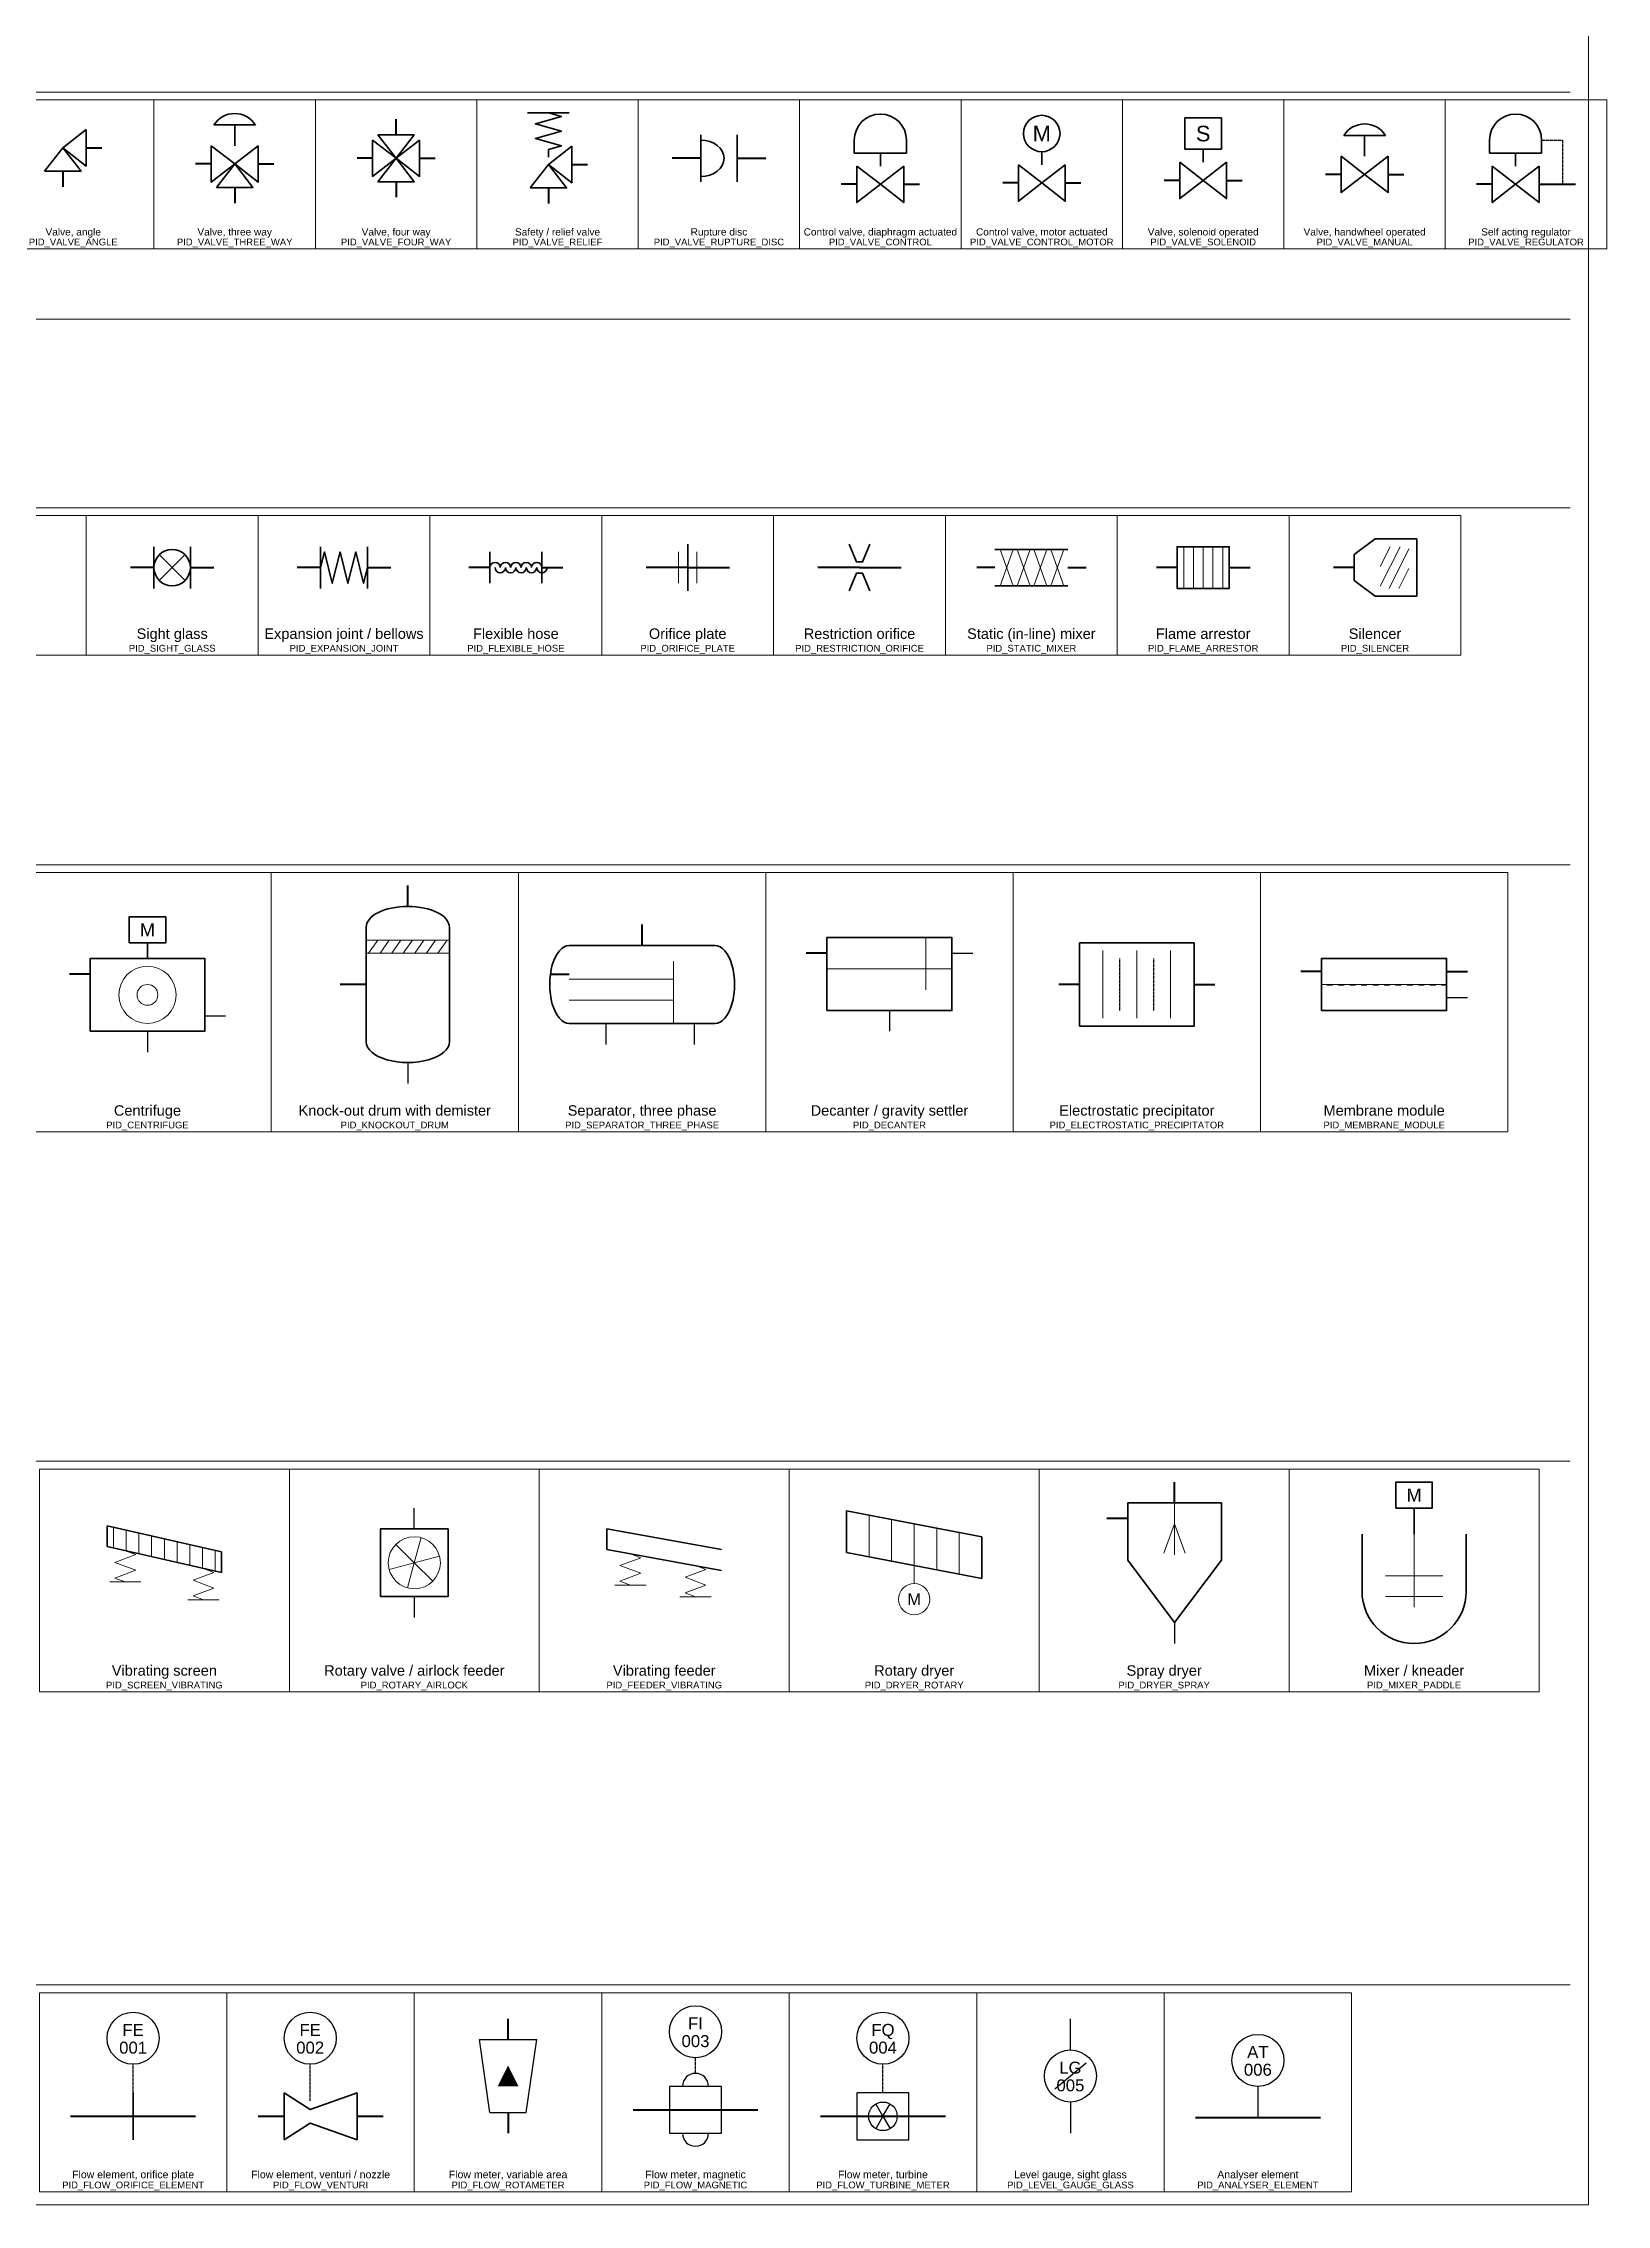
# Model space of a CAD drawing. Header units: millimetres. Extents: x 0 to 1185, y -1736 to 0.
# Drawn here: x 584 to 1185, y -1736 to -905 of the extents above; entities that cross this region are included whole.
import ezdxf
from ezdxf.enums import TextEntityAlignment as Align

# ---------------------------------------------------------------- set-up
doc = ezdxf.new("R2010")
doc.units = ezdxf.units.MM
doc.linetypes.add('DASHED', pattern=[1.524, 1.27, -0.254])
for name, color, linetype, lineweight, true_color in [('PID_DETAIL', 7, 'Continuous', 18, 0x7a8694), ('PID_EQUIP', 7, 'Continuous', 35, 0x1e2630), ('PID_FILL', 7, 'Continuous', 0, 0x1e2630), ('PID_INSTR', 7, 'Continuous', 25, 0x005c98), ('PID_PIPE_MAIN', 7, 'Continuous', 50, 0x14181e), ('PID_PIPE_SEC', 7, 'Continuous', 25, 0x58626e), ('PID_SHEET_FRAME', 7, 'Continuous', 13, 0xb0b8c4), ('PID_SHEET_TEXT', 7, 'Continuous', 18, 0x28303c), ('PID_SIGNAL', 7, 'DASHED', 25, 0x005c98), ('PID_TEXT', 7, 'Continuous', 18, 0x46505c), ('PID_VALVE', 7, 'Continuous', 35, 0x1e2630)]:
    doc.layers.add(name, color=color, linetype=linetype, lineweight=lineweight, true_color=true_color)
doc.styles.get("Standard").update_dxf_attribs({"font": 'arial.ttf'})

# ---------------------------------------------------------------- blocks, each defined once
blk = doc.blocks.new('PID_VALVE_ANGLE')
at = {"layer": 'PID_PIPE_MAIN'}
for p, q in [((9, 0), (15, 0)), ((0, -9), (0, -15))]:
    blk.add_line(p, q, dxfattribs=at)
at = {"layer": 'PID_VALVE'}
for points in [[(-7, -9), (7, -9), (0, 0)], [(9, 7), (9, -7), (0, 0)]]:
    blk.add_lwpolyline(points, close=True, dxfattribs=at)
blk = doc.blocks.new('PID_VALVE_THREE_WAY')
at = {"layer": 'PID_PIPE_MAIN'}
for p, q in [((-9, 0), (-15, 0)), ((9, 0), (15, 0)), ((0, -9), (0, -15))]:
    blk.add_line(p, q, dxfattribs=at)
at = {"layer": 'PID_VALVE'}
for p, q in [((-8, 15), (8, 15)), ((0, 7), (0, 15))]:
    blk.add_line(p, q, dxfattribs=at)
for points in [[(-9, 7), (-9, -7), (0, 0)], [(-7, -9), (7, -9), (0, 0)], [(9, 7), (9, -7), (0, 0)]]:
    blk.add_lwpolyline(points, close=True, dxfattribs=at)
blk.add_arc((0, 10), 9.4, 32, 148, dxfattribs=at)
blk = doc.blocks.new('PID_VALVE_FOUR_WAY')
at = {"layer": 'PID_PIPE_MAIN'}
for p, q in [((0, 9), (0, 15)), ((-9, 0), (-15, 0)), ((9, 0), (15, 0)), ((0, -9), (0, -15))]:
    blk.add_line(p, q, dxfattribs=at)
at = {"layer": 'PID_VALVE'}
for points in [[(-7, 9), (7, 9), (0, 0)], [(-9, 7), (-9, -7), (0, 0)], [(-7, -9), (7, -9), (0, 0)], [(9, 7), (9, -7), (0, 0)]]:
    blk.add_lwpolyline(points, close=True, dxfattribs=at)
blk = doc.blocks.new('PID_VALVE_RELIEF')
at = {"layer": 'PID_PIPE_MAIN'}
for p, q in [((9, 0), (15, 0)), ((0, -9), (0, -15))]:
    blk.add_line(p, q, dxfattribs=at)
at = {"layer": 'PID_VALVE'}
for p, q in [((-8, 19.8), (8, 19.8)), ((0, 2.8), (0, 5.8))]:
    blk.add_line(p, q, dxfattribs=at)
blk.add_lwpolyline([(0, 5.8), (5, 7.2), (-5, 10), (5, 12.8), (-5, 15.6), (5, 18.4), (0, 19.8)], dxfattribs=at)
for points in [[(-7, -9), (7, -9), (0, 0)], [(9, 7), (9, -7), (0, 0)]]:
    blk.add_lwpolyline(points, close=True, dxfattribs=at)
blk = doc.blocks.new('PID_VALVE_RUPTURE_DISC')
at = {"layer": 'PID_PIPE_MAIN'}
for p, q in [((-7, 0), (-18, 0)), ((7, 0), (18, 0))]:
    blk.add_line(p, q, dxfattribs=at)
at = {"layer": 'PID_VALVE'}
for p, q in [((-7, -9), (-7, 9)), ((7, -9), (7, 9))]:
    blk.add_line(p, q, dxfattribs=at)
blk.add_ellipse((-7, 0), major_axis=(9, 0), ratio=0.777778, start_param=-1.570796, end_param=1.570796, dxfattribs=at)
blk = doc.blocks.new('PID_VALVE_CONTROL')
at = {"layer": 'PID_PIPE_MAIN'}
for p, q in [((-9, 0), (-15, 0)), ((9, 0), (15, 0))]:
    blk.add_line(p, q, dxfattribs=at)
at = {"layer": 'PID_VALVE'}
for p, q in [((-10, 12), (-10, 17)), ((10, 12), (10, 17)), ((-10, 12), (10, 12)), ((0, 7), (0, 12))]:
    blk.add_line(p, q, dxfattribs=at)
for points in [[(-9, 7), (-9, -7), (0, 0)], [(9, 7), (9, -7), (0, 0)]]:
    blk.add_lwpolyline(points, close=True, dxfattribs=at)
blk.add_arc((0, 17), 10, 0, 180, dxfattribs=at)
blk = doc.blocks.new('PID_VALVE_CONTROL_MOTOR')
at = {"layer": 'PID_PIPE_MAIN'}
for p, q in [((-9, 0), (-15, 0)), ((9, 0), (15, 0))]:
    blk.add_line(p, q, dxfattribs=at)
at = {"layer": 'PID_VALVE'}
blk.add_line((0, 7), (0, 12), dxfattribs=at)
for points in [[(-9, 7), (-9, -7), (0, 0)], [(9, 7), (9, -7), (0, 0)]]:
    blk.add_lwpolyline(points, close=True, dxfattribs=at)
blk.add_circle((0, 19), 7, dxfattribs=at)
at = {"layer": 'PID_TEXT'}
blk.add_text('M', height=6, dxfattribs=at).set_placement((0, 19), align=Align.MIDDLE_CENTER)
blk = doc.blocks.new('PID_VALVE_SOLENOID')
at = {"layer": 'PID_PIPE_MAIN'}
for p, q in [((-9, 0), (-15, 0)), ((9, 0), (15, 0))]:
    blk.add_line(p, q, dxfattribs=at)
at = {"layer": 'PID_VALVE'}
blk.add_line((0, 7), (0, 12), dxfattribs=at)
for points in [[(-7, 12), (7, 12), (7, 24), (-7, 24)], [(-9, 7), (-9, -7), (0, 0)], [(9, 7), (9, -7), (0, 0)]]:
    blk.add_lwpolyline(points, close=True, dxfattribs=at)
at = {"layer": 'PID_TEXT'}
blk.add_text('S', height=6, dxfattribs=at).set_placement((0, 18), align=Align.MIDDLE_CENTER)
blk = doc.blocks.new('PID_VALVE_MANUAL')
at = {"layer": 'PID_PIPE_MAIN'}
for p, q in [((-9, 0), (-15, 0)), ((9, 0), (15, 0))]:
    blk.add_line(p, q, dxfattribs=at)
at = {"layer": 'PID_VALVE'}
for p, q in [((-8, 15), (8, 15)), ((0, 7), (0, 15))]:
    blk.add_line(p, q, dxfattribs=at)
for points in [[(-9, 7), (-9, -7), (0, 0)], [(9, 7), (9, -7), (0, 0)]]:
    blk.add_lwpolyline(points, close=True, dxfattribs=at)
blk.add_arc((0, 10), 9.4, 32, 148, dxfattribs=at)
blk = doc.blocks.new('PID_VALVE_REGULATOR')
at = {"layer": 'PID_PIPE_MAIN'}
for p, q in [((-9, 0), (-15, 0)), ((9, 0), (23, 0))]:
    blk.add_line(p, q, dxfattribs=at)
at = {"layer": 'PID_SIGNAL'}
for p, q in [((10, 17), (18, 17)), ((18, 17), (18, 0))]:
    blk.add_line(p, q, dxfattribs=at)
at = {"layer": 'PID_VALVE'}
for p, q in [((-10, 12), (-10, 17)), ((10, 12), (10, 17)), ((-10, 12), (10, 12)), ((0, 7), (0, 12))]:
    blk.add_line(p, q, dxfattribs=at)
for points in [[(-9, 7), (-9, -7), (0, 0)], [(9, 7), (9, -7), (0, 0)]]:
    blk.add_lwpolyline(points, close=True, dxfattribs=at)
blk.add_arc((0, 17), 10, 0, 180, dxfattribs=at)
blk = doc.blocks.new('PID_SIGHT_GLASS')
at = {"layer": 'PID_DETAIL'}
for p, q in [((-5, -5), (5, 5)), ((-5, 5), (5, -5))]:
    blk.add_line(p, q, dxfattribs=at)
at = {"layer": 'PID_PIPE_MAIN'}
for p, q in [((-7, 0), (-16, 0)), ((7, 0), (16, 0))]:
    blk.add_line(p, q, dxfattribs=at)
at = {"layer": 'PID_VALVE'}
for p, q in [((-7, -8), (-7, 8)), ((7, -8), (7, 8))]:
    blk.add_line(p, q, dxfattribs=at)
blk.add_circle((0, 0), 7, dxfattribs=at)
blk = doc.blocks.new('PID_EXPANSION_JOINT')
at = {"layer": 'PID_EQUIP'}
blk.add_lwpolyline([(-9, 0), (-7.5, 6), (-4.5, -6), (-1.5, 6), (1.5, -6), (4.5, 6), (7.5, -6), (9, 0)], dxfattribs=at)
at = {"layer": 'PID_PIPE_MAIN'}
for p, q in [((-9, 0), (-18, 0)), ((9, 0), (18, 0))]:
    blk.add_line(p, q, dxfattribs=at)
at = {"layer": 'PID_VALVE'}
for p, q in [((-9, -8), (-9, 8)), ((9, -8), (9, 8))]:
    blk.add_line(p, q, dxfattribs=at)
blk = doc.blocks.new('PID_FLEXIBLE_HOSE')
at = {"layer": 'PID_EQUIP'}
for centre, start, end in [((-8, 0), 0, 180), ((-6, 0), 180, 360), ((-4, 0), 0, 180), ((-2, 0), 180, 360), ((0, 0), 0, 180), ((2, 0), 180, 360), ((4, 0), 0, 180), ((6, 0), 180, 360), ((8, 0), 0, 180), ((10, 0), 180, 360)]:
    blk.add_arc(centre, 2, start, end, dxfattribs=at)
at = {"layer": 'PID_PIPE_MAIN'}
for p, q in [((-10, 0), (-18, 0)), ((10, 0), (18, 0))]:
    blk.add_line(p, q, dxfattribs=at)
at = {"layer": 'PID_VALVE'}
for p, q in [((-10, -6), (-10, 6)), ((10, -6), (10, 6))]:
    blk.add_line(p, q, dxfattribs=at)
blk = doc.blocks.new('PID_ORIFICE_PLATE')
at = {"layer": 'PID_DETAIL'}
for p, q in [((-3.5, -6), (-3.5, 6)), ((3.5, -6), (3.5, 6))]:
    blk.add_line(p, q, dxfattribs=at)
at = {"layer": 'PID_PIPE_MAIN'}
for q in [(-16, 0), (16, 0)]:
    blk.add_line((0, 0), q, dxfattribs=at)
at = {"layer": 'PID_VALVE'}
blk.add_line((0, -9), (0, 9), dxfattribs=at)
blk = doc.blocks.new('PID_RESTRICTION_ORIFICE')
at = {"layer": 'PID_PIPE_MAIN'}
for q in [(-16, 0), (16, 0)]:
    blk.add_line((0, 0), q, dxfattribs=at)
at = {"layer": 'PID_VALVE'}
for points in [[(-4, 9), (-1.2, 2.2), (1.2, 2.2), (4, 9)], [(-4, -9), (-1.2, -2.2), (1.2, -2.2), (4, -9)]]:
    blk.add_lwpolyline(points, dxfattribs=at)
blk = doc.blocks.new('PID_STATIC_MIXER')
at = {"layer": 'PID_DETAIL'}
for p, q in [((-12, -7), (-7, 7)), ((-12, 7), (-7, -7)), ((-5.5, -7), (-0.5, 7)), ((-5.5, 7), (-0.5, -7)), ((1, -7), (6, 7)), ((1, 7), (6, -7)), ((7.5, -7), (12.5, 7)), ((7.5, 7), (12.5, -7))]:
    blk.add_line(p, q, dxfattribs=at)
at = {"layer": 'PID_EQUIP'}
for p, q in [((-14, 7), (14, 7)), ((-14, -7), (14, -7))]:
    blk.add_line(p, q, dxfattribs=at)
at = {"layer": 'PID_PIPE_MAIN'}
for p, q in [((-14, 0), (-21, 0)), ((14, 0), (21, 0))]:
    blk.add_line(p, q, dxfattribs=at)
blk = doc.blocks.new('PID_FLAME_ARRESTOR')
at = {"layer": 'PID_DETAIL'}
for p, q in [((-7.5, -8), (-7.5, 8)), ((-3.75, -8), (-3.75, 8)), ((0, -8), (0, 8)), ((3.75, -8), (3.75, 8)), ((7.5, -8), (7.5, 8))]:
    blk.add_line(p, q, dxfattribs=at)
at = {"layer": 'PID_EQUIP'}
blk.add_lwpolyline([(-10, -8), (10, -8), (10, 8), (-10, 8)], close=True, dxfattribs=at)
at = {"layer": 'PID_PIPE_MAIN'}
for p, q in [((-10, 0), (-18, 0)), ((10, 0), (18, 0))]:
    blk.add_line(p, q, dxfattribs=at)
blk = doc.blocks.new('PID_SILENCER')
at = {"layer": 'PID_DETAIL'}
for p, q in [((-2, 0.4), (1.8, 8)), ((-2, -7.2), (5.6, 8)), ((1.4, -8), (9, 7.2)), ((5.2, -8), (9, -0.4))]:
    blk.add_line(p, q, dxfattribs=at)
at = {"layer": 'PID_EQUIP'}
blk.add_lwpolyline([(-12, 5), (-4, 11), (12, 11), (12, -11), (-4, -11), (-12, -5)], close=True, dxfattribs=at)
at = {"layer": 'PID_PIPE_MAIN'}
blk.add_line((-12, 0), (-20, 0), dxfattribs=at)
blk = doc.blocks.new('PID_CENTRIFUGE')
at = {"layer": 'PID_DETAIL'}
for radius in [11, 4]:
    blk.add_circle((0, -2), radius, dxfattribs=at)
at = {"layer": 'PID_EQUIP'}
blk.add_line((0, 12), (0, 18), dxfattribs=at)
for points in [[(-7, 18), (7, 18), (7, 28), (-7, 28)], [(-22, -16), (22, -16), (22, 12), (-22, 12)]]:
    blk.add_lwpolyline(points, close=True, dxfattribs=at)
at = {"layer": 'PID_PIPE_MAIN'}
blk.add_line((-22, 6), (-30, 6), dxfattribs=at)
at = {"layer": 'PID_PIPE_SEC'}
for p, q in [((0, -16), (0, -24)), ((22, -10), (30, -10))]:
    blk.add_line(p, q, dxfattribs=at)
at = {"layer": 'PID_TEXT'}
blk.add_text('M', height=5, dxfattribs=at).set_placement((0, 23), align=Align.MIDDLE_CENTER)
blk = doc.blocks.new('PID_KNOCKOUT_DRUM')
at = {"layer": 'PID_DETAIL'}
for p, q in [((-16, 17), (16, 17)), ((-15.0625, 12), (-11.5625, 17)), ((-10.625, 12), (-7.125, 17)), ((-6.1875, 12), (-2.6875, 17)), ((-1.75, 12), (1.75, 17)), ((2.6875, 12), (6.1875, 17)), ((7.125, 12), (10.625, 17)), ((11.5625, 12), (15.0625, 17)), ((-16, 12), (16, 12))]:
    blk.add_line(p, q, dxfattribs=at)
at = {"layer": 'PID_EQUIP'}
for p, q in [((-16, -22), (-16, 22)), ((16, -22), (16, 22))]:
    blk.add_line(p, q, dxfattribs=at)
for centre, start_param, end_param in [((0, 22), 0, 3.14159265), ((0, -22), 3.14159265, 6.28318531)]:
    blk.add_ellipse(centre, major_axis=(16, 0), ratio=0.5, start_param=start_param, end_param=end_param, dxfattribs=at)
at = {"layer": 'PID_PIPE_MAIN'}
for p, q in [((0, 30), (0, 38)), ((-16, 0), (-26, 0))]:
    blk.add_line(p, q, dxfattribs=at)
at = {"layer": 'PID_PIPE_SEC'}
blk.add_line((0, -30), (0, -38), dxfattribs=at)
blk = doc.blocks.new('PID_SEPARATOR_THREE_PHASE')
at = {"layer": 'PID_DETAIL'}
for p, q in [((12, -15), (12, 9)), ((-28, 2), (12, 2)), ((-28, -6), (12, -6))]:
    blk.add_line(p, q, dxfattribs=at)
at = {"layer": 'PID_EQUIP'}
for p, q in [((-28, 15), (28, 15)), ((-28, -15), (28, -15))]:
    blk.add_line(p, q, dxfattribs=at)
for centre, start_param, end_param in [((-28, 0), 0, 3.141593), ((28, 0), -3.141593, 0)]:
    blk.add_ellipse(centre, major_axis=(0, 15), ratio=0.5, start_param=start_param, end_param=end_param, dxfattribs=at)
at = {"layer": 'PID_PIPE_MAIN'}
for p, q in [((0, 15), (0, 23)), ((-35, 4), (-28, 4))]:
    blk.add_line(p, q, dxfattribs=at)
at = {"layer": 'PID_PIPE_SEC'}
for p, q in [((-14, -15), (-14, -23)), ((20, -15), (20, -23))]:
    blk.add_line(p, q, dxfattribs=at)
blk = doc.blocks.new('PID_DECANTER')
at = {"layer": 'PID_DETAIL'}
for p, q in [((14, 14), (14, -6)), ((-24, 2), (24, 2))]:
    blk.add_line(p, q, dxfattribs=at)
at = {"layer": 'PID_EQUIP'}
blk.add_lwpolyline([(-24, -14), (24, -14), (24, 14), (-24, 14)], close=True, dxfattribs=at)
at = {"layer": 'PID_PIPE_MAIN'}
blk.add_line((-24, 8), (-32, 8), dxfattribs=at)
at = {"layer": 'PID_PIPE_SEC'}
for p, q in [((24, 8), (32, 8)), ((0, -14), (0, -22))]:
    blk.add_line(p, q, dxfattribs=at)
blk = doc.blocks.new('PID_ELECTROSTATIC_PRECIPITATOR')
at = {"layer": 'PID_DETAIL'}
for p, q in [((-13, -13), (-13, 13)), ((0, -13), (0, 13)), ((13, -13), (13, 13))]:
    blk.add_line(p, q, dxfattribs=at)
at = {"layer": 'PID_EQUIP'}
blk.add_lwpolyline([(-22, -16), (22, -16), (22, 16), (-22, 16)], close=True, dxfattribs=at)
at = {"layer": 'PID_PIPE_MAIN'}
for p, q in [((-22, 0), (-30, 0)), ((22, 0), (30, 0))]:
    blk.add_line(p, q, dxfattribs=at)
at = {"layer": 'PID_SIGNAL'}
for p, q in [((-6.5, -10), (-6.5, 10)), ((6.5, -10), (6.5, 10))]:
    blk.add_line(p, q, dxfattribs=at)
blk = doc.blocks.new('PID_MEMBRANE_MODULE')
at = {"layer": 'PID_DETAIL'}
for p, q in [((-24, 0), (24, 0)), ((-22, -0.2), (-19.8, -0.2)), ((-17.6, -0.2), (-15.4, -0.2)), ((-13.2, -0.2), (-11, -0.2)), ((-8.8, -0.2), (-6.6, -0.2)), ((-4.4, -0.2), (-2.2, -0.2)), ((0, -0.2), (2.2, -0.2)), ((4.4, -0.2), (6.6, -0.2)), ((8.8, -0.2), (11, -0.2)), ((13.2, -0.2), (15.4, -0.2)), ((17.6, -0.2), (19.8, -0.2)), ((22, -0.2), (24.2, -0.2))]:
    blk.add_line(p, q, dxfattribs=at)
at = {"layer": 'PID_EQUIP'}
blk.add_lwpolyline([(-24, -10), (24, -10), (24, 10), (-24, 10)], close=True, dxfattribs=at)
at = {"layer": 'PID_PIPE_MAIN'}
for p, q in [((-24, 5), (-32, 5)), ((24, 5), (32, 5))]:
    blk.add_line(p, q, dxfattribs=at)
at = {"layer": 'PID_PIPE_SEC'}
blk.add_line((24, -5), (32, -5), dxfattribs=at)
blk = doc.blocks.new('PID_SCREEN_VIBRATING')
at = {"layer": 'PID_DETAIL'}
for p, q in [((-19.56, 11.44), (-19.56, 19.44)), ((-14.67, 10.33), (-14.67, 18.33)), ((-9.78, 9.22), (-9.78, 17.22)), ((-4.89, 8.11), (-4.89, 16.11)), ((0, 7), (0, 15)), ((4.89, 5.89), (4.89, 13.89)), ((9.78, 4.78), (9.78, 12.78)), ((14.67, 3.67), (14.67, 11.67)), ((19.56, 2.56), (19.56, 10.56)), ((-21, -1.59), (-9, -1.59)), ((9, -8.41), (21, -8.41))]:
    blk.add_line(p, q, dxfattribs=at)
for points in [[(-15, 10.41), (-11, 8.91), (-19, 5.91), (-11, 2.91), (-19, -0.09), (-15, -1.59)], [(15, 3.59), (19, 2.09), (11, -0.91), (19, -3.91), (11, -6.91), (15, -8.41)]]:
    blk.add_lwpolyline(points, dxfattribs=at)
at = {"layer": 'PID_EQUIP'}
for p, q in [((-22, 20), (22, 10)), ((-22, 12), (-22, 20)), ((-22, 12), (22, 2)), ((22, 2), (22, 10))]:
    blk.add_line(p, q, dxfattribs=at)
blk = doc.blocks.new('PID_ROTARY_AIRLOCK')
at = {"layer": 'PID_DETAIL'}
for q in [(2.59, 9.66), (-9.66, -2.59), (-7.07, 7.07), (-2.59, -9.66), (9.66, 2.59), (7.07, -7.07)]:
    blk.add_line((0, 0), q, dxfattribs=at)
blk.add_circle((0, 0), 10, dxfattribs=at)
at = {"layer": 'PID_EQUIP'}
blk.add_lwpolyline([(-13, -13), (13, -13), (13, 13), (-13, 13)], close=True, dxfattribs=at)
at = {"layer": 'PID_PIPE_SEC'}
for p, q in [((0, 13), (0, 21)), ((0, -13), (0, -21))]:
    blk.add_line(p, q, dxfattribs=at)
blk = doc.blocks.new('PID_FEEDER_VIBRATING')
at = {"layer": 'PID_DETAIL'}
for p, q in [((-19, -5.64), (-7, -5.64)), ((6, -10.18), (18, -10.18))]:
    blk.add_line(p, q, dxfattribs=at)
for points in [[(-13, 6.36), (-9, 4.86), (-17, 1.86), (-9, -1.14), (-17, -4.14), (-13, -5.64)], [(12, 1.82), (16, 0.32), (8, -2.68), (16, -5.68), (8, -8.68), (12, -10.18)]]:
    blk.add_lwpolyline(points, dxfattribs=at)
at = {"layer": 'PID_EQUIP'}
for p, q in [((-22, 16), (22, 8)), ((-22, 8), (-22, 16)), ((-22, 8), (22, 0))]:
    blk.add_line(p, q, dxfattribs=at)
blk = doc.blocks.new('PID_DRYER_ROTARY')
at = {"layer": 'PID_DETAIL'}
for p, q in [((-17.33, 12.33), (-17.33, -3.67)), ((-8.67, 10.67), (-8.67, -5.33)), ((0, 9), (0, -7)), ((8.67, 7.33), (8.67, -8.67)), ((17.33, 5.67), (17.33, -10.33)), ((0, -7), (0, -14))]:
    blk.add_line(p, q, dxfattribs=at)
blk.add_circle((0, -20), 6, dxfattribs=at)
at = {"layer": 'PID_EQUIP'}
for p, q in [((-26, 14), (26, 4)), ((-26, -2), (-26, 14)), ((26, -12), (26, 4)), ((-26, -2), (26, -12))]:
    blk.add_line(p, q, dxfattribs=at)
at = {"layer": 'PID_TEXT'}
blk.add_text('M', height=4.5, dxfattribs=at).set_placement((0, -20), align=Align.MIDDLE_CENTER)
blk = doc.blocks.new('PID_DRYER_SPRAY')
at = {"layer": 'PID_DETAIL'}
for p, q in [((0, 24), (0, 16)), ((0, 16), (-4.1, 4.72)), ((0, 16), (0, 4)), ((0, 16), (4.1, 4.72))]:
    blk.add_line(p, q, dxfattribs=at)
at = {"layer": 'PID_EQUIP'}
for p, q in [((-18, 24), (-18, 2)), ((-18, 24), (18, 24)), ((18, 24), (18, 2)), ((-18, 2), (0, -22)), ((18, 2), (0, -22))]:
    blk.add_line(p, q, dxfattribs=at)
at = {"layer": 'PID_PIPE_MAIN'}
for p, q in [((0, 24), (0, 32)), ((-18, 18), (-26, 18))]:
    blk.add_line(p, q, dxfattribs=at)
at = {"layer": 'PID_PIPE_SEC'}
blk.add_line((0, -22), (0, -30), dxfattribs=at)
blk = doc.blocks.new('PID_MIXER_PADDLE')
at = {"layer": 'PID_DETAIL'}
for p, q in [((0, 14), (0, -14)), ((-11, -2), (11, -2)), ((-11, -10), (11, -10))]:
    blk.add_line(p, q, dxfattribs=at)
at = {"layer": 'PID_EQUIP'}
for p, q in [((0, 14), (0, 24)), ((-20, 14), (-20, -8)), ((20, 14), (20, -8))]:
    blk.add_line(p, q, dxfattribs=at)
blk.add_lwpolyline([(-7, 24), (7, 24), (7, 34), (-7, 34)], close=True, dxfattribs=at)
blk.add_arc((0, -8), 20, 180, 360, dxfattribs=at)
at = {"layer": 'PID_TEXT'}
blk.add_text('M', height=5, dxfattribs=at).set_placement((0, 29), align=Align.MIDDLE_CENTER)
blk = doc.blocks.new('PID_FLOW_ORIFICE_ELEMENT')
at = {"layer": 'PID_INSTR'}
blk.add_circle((0, 30), 10, dxfattribs=at)
at = {"layer": 'PID_PIPE_MAIN'}
blk.add_line((-24, 0), (24, 0), dxfattribs=at)
at = {"layer": 'PID_SIGNAL'}
blk.add_line((0, 9), (0, 20), dxfattribs=at)
at = {"layer": 'PID_VALVE'}
blk.add_line((0, -9), (0, 9), dxfattribs=at)
at = {"layer": 'PID_TEXT'}
for tag, p in [('FUNC', (0, 33.2)), ('NUM', (0, 26.4))]:
    blk.add_attdef(tag, text='', height=4.6, dxfattribs=at).set_placement(p, align=Align.MIDDLE_CENTER)
blk = doc.blocks.new('PID_FLOW_VENTURI')
at = {"layer": 'PID_INSTR'}
blk.add_circle((-4, 30), 10, dxfattribs=at)
at = {"layer": 'PID_PIPE_MAIN'}
for p, q in [((-24, 0), (-14, 0)), ((14, 0), (24, 0))]:
    blk.add_line(p, q, dxfattribs=at)
at = {"layer": 'PID_SIGNAL'}
blk.add_line((-4, 6), (-4, 20), dxfattribs=at)
at = {"layer": 'PID_VALVE'}
for p, q in [((-14, 9), (-14, 0)), ((14, 9), (14, 0)), ((-14, -9), (-14, 0)), ((14, -9), (14, 0))]:
    blk.add_line(p, q, dxfattribs=at)
for points in [[(-14, 9), (-4, 2.6), (14, 9)], [(-14, -9), (-4, -2.6), (14, -9)]]:
    blk.add_lwpolyline(points, dxfattribs=at)
at = {"layer": 'PID_TEXT'}
for tag, p in [('FUNC', (-4, 33.2)), ('NUM', (-4, 26.4))]:
    blk.add_attdef(tag, text='', height=4.6, dxfattribs=at).set_placement(p, align=Align.MIDDLE_CENTER)
blk = doc.blocks.new('PID_FLOW_ROTAMETER')
at = {"layer": 'PID_FILL'}
blk.add_hatch(color=7, dxfattribs=at).paths.add_polyline_path([(-4, -4), (4, -4), (0, 4)])
at = {"layer": 'PID_INSTR'}
for p, q in [((-11, 14), (11, 14)), ((-7, -14), (7, -14))]:
    blk.add_line(p, q, dxfattribs=at)
for points in [[(-7, -14), (-11, 14)], [(7, -14), (11, 14)]]:
    blk.add_lwpolyline(points, dxfattribs=at)
at = {"layer": 'PID_PIPE_MAIN'}
for p, q in [((0, 14), (0, 22)), ((0, -14), (0, -22))]:
    blk.add_line(p, q, dxfattribs=at)
blk = doc.blocks.new('PID_FLOW_MAGNETIC')
at = {"layer": 'PID_INSTR'}
blk.add_lwpolyline([(-10, -9), (10, -9), (10, 9), (-10, 9)], close=True, dxfattribs=at)
blk.add_circle((0, 30), 10, dxfattribs=at)
for centre, start, end in [((0, 9), 0, 180), ((0, -9), 180, 360)]:
    blk.add_arc(centre, 5, start, end, dxfattribs=at)
at = {"layer": 'PID_PIPE_MAIN'}
blk.add_line((-24, 0), (24, 0), dxfattribs=at)
at = {"layer": 'PID_SIGNAL'}
blk.add_line((0, 14), (0, 20), dxfattribs=at)
at = {"layer": 'PID_TEXT'}
for tag, p in [('FUNC', (0, 33.2)), ('NUM', (0, 26.4))]:
    blk.add_attdef(tag, text='', height=4.6, dxfattribs=at).set_placement(p, align=Align.MIDDLE_CENTER)
blk = doc.blocks.new('PID_FLOW_TURBINE_METER')
at = {"layer": 'PID_INSTR'}
for q in [(-5.5, 0), (-2.75, 4.76), (-2.75, -4.76), (2.75, 4.76), (5.5, 0), (2.75, -4.76)]:
    blk.add_line((0, 0), q, dxfattribs=at)
blk.add_lwpolyline([(-10, -9), (10, -9), (10, 9), (-10, 9)], close=True, dxfattribs=at)
for centre, radius in [((0, 30), 10), ((0, 0), 5.5)]:
    blk.add_circle(centre, radius, dxfattribs=at)
at = {"layer": 'PID_PIPE_MAIN'}
blk.add_line((-24, 0), (24, 0), dxfattribs=at)
at = {"layer": 'PID_SIGNAL'}
blk.add_line((0, 9), (0, 20), dxfattribs=at)
at = {"layer": 'PID_TEXT'}
for tag, p in [('FUNC', (0, 33.2)), ('NUM', (0, 26.4))]:
    blk.add_attdef(tag, text='', height=4.6, dxfattribs=at).set_placement(p, align=Align.MIDDLE_CENTER)
blk = doc.blocks.new('PID_LEVEL_GAUGE_GLASS')
at = {"layer": 'PID_INSTR'}
blk.add_line((-6, -5), (6, 5), dxfattribs=at)
blk.add_circle((0, 0), 10, dxfattribs=at)
at = {"layer": 'PID_PIPE_SEC'}
for p, q in [((0, 10), (0, 22)), ((0, -10), (0, -22))]:
    blk.add_line(p, q, dxfattribs=at)
at = {"layer": 'PID_TEXT'}
for tag, p in [('FUNC', (0, 3.2)), ('NUM', (0, -3.6))]:
    blk.add_attdef(tag, text='', height=4.6, dxfattribs=at).set_placement(p, align=Align.MIDDLE_CENTER)
blk = doc.blocks.new('PID_ANALYSER_ELEMENT')
at = {"layer": 'PID_INSTR'}
blk.add_circle((0, 0), 10, dxfattribs=at)
at = {"layer": 'PID_PIPE_MAIN'}
blk.add_line((-24, -22), (24, -22), dxfattribs=at)
at = {"layer": 'PID_PIPE_SEC'}
blk.add_line((0, -10), (0, -22), dxfattribs=at)
at = {"layer": 'PID_TEXT'}
for tag, p in [('FUNC', (0, 3.2)), ('NUM', (0, -3.6))]:
    blk.add_attdef(tag, text='', height=4.6, dxfattribs=at).set_placement(p, align=Align.MIDDLE_CENTER)

msp = doc.modelspace()

# ---------------------------------------------------------------- linework, layer by layer
at = {"layer": 'PID_SHEET_FRAME'}
for p, q in [((7, -923.77), (1171, -923.77)), ((7, -1010.94), (1171, -1010.94)), ((7, -1083.44), (1171, -1083.44)), ((7, -1220.64), (1171, -1220.64)), ((7, -1449.84), (1171, -1449.84)), ((7, -1651.04), (1171, -1651.04))]:
    msp.add_line(p, q, dxfattribs=at)
for points in [[(0, 0), (1178, 0), (1178, -1735.53), (0, -1735.53)], [(565, -983.94), (627, -983.94), (627, -926.77), (565, -926.77)], [(627, -983.94), (689, -983.94), (689, -926.77), (627, -926.77)], [(689, -983.94), (751, -983.94), (751, -926.77), (689, -926.77)], [(751, -983.94), (813, -983.94), (813, -926.77), (751, -926.77)], [(813, -983.94), (875, -983.94), (875, -926.77), (813, -926.77)], [(875, -983.94), (937, -983.94), (937, -926.77), (875, -926.77)], [(937, -983.94), (999, -983.94), (999, -926.77), (937, -926.77)], [(999, -983.94), (1061, -983.94), (1061, -926.77), (999, -926.77)], [(1061, -983.94), (1123, -983.94), (1123, -926.77), (1061, -926.77)], [(1123, -983.94), (1185, -983.94), (1185, -926.77), (1123, -926.77)], [(535, -1140.04), (601, -1140.04), (601, -1086.44), (535, -1086.44)], [(601, -1140.04), (667, -1140.04), (667, -1086.44), (601, -1086.44)], [(667, -1140.04), (733, -1140.04), (733, -1086.44), (667, -1086.44)], [(733, -1140.04), (799, -1140.04), (799, -1086.44), (733, -1086.44)], [(799, -1140.04), (865, -1140.04), (865, -1086.44), (799, -1086.44)], [(865, -1140.04), (931, -1140.04), (931, -1086.44), (865, -1086.44)], [(931, -1140.04), (997, -1140.04), (997, -1086.44), (931, -1086.44)], [(997, -1140.04), (1063, -1140.04), (1063, -1086.44), (997, -1086.44)], [(1063, -1140.04), (1129, -1140.04), (1129, -1086.44), (1063, -1086.44)], [(577, -1323.24), (672, -1323.24), (672, -1223.64), (577, -1223.64)], [(672, -1323.24), (767, -1323.24), (767, -1223.64), (672, -1223.64)], [(767, -1323.24), (862, -1323.24), (862, -1223.64), (767, -1223.64)], [(862, -1323.24), (957, -1323.24), (957, -1223.64), (862, -1223.64)], [(957, -1323.24), (1052, -1323.24), (1052, -1223.64), (957, -1223.64)], [(1052, -1323.24), (1147, -1323.24), (1147, -1223.64), (1052, -1223.64)], [(583, -1538.44), (679, -1538.44), (679, -1452.84), (583, -1452.84)], [(679, -1538.44), (775, -1538.44), (775, -1452.84), (679, -1452.84)], [(775, -1538.44), (871, -1538.44), (871, -1452.84), (775, -1452.84)], [(871, -1538.44), (967, -1538.44), (967, -1452.84), (871, -1452.84)], [(967, -1538.44), (1063, -1538.44), (1063, -1452.84), (967, -1452.84)], [(1063, -1538.44), (1159, -1538.44), (1159, -1452.84), (1063, -1452.84)], [(583, -1730.53), (655, -1730.53), (655, -1654.04), (583, -1654.04)], [(655, -1730.53), (727, -1730.53), (727, -1654.04), (655, -1654.04)], [(727, -1730.53), (799, -1730.53), (799, -1654.04), (727, -1654.04)], [(799, -1730.53), (871, -1730.53), (871, -1654.04), (799, -1654.04)], [(871, -1730.53), (943, -1730.53), (943, -1654.04), (871, -1654.04)], [(943, -1730.53), (1015, -1730.53), (1015, -1654.04), (943, -1654.04)], [(1015, -1730.53), (1087, -1730.53), (1087, -1654.04), (1015, -1654.04)]]:
    msp.add_lwpolyline(points, close=True, dxfattribs=at)

# ---------------------------------------------------------------- block references
for name, p in [('PID_VALVE_ANGLE', (592, -945.17)), ('PID_VALVE_THREE_WAY', (658, -951.37)), ('PID_VALVE_FOUR_WAY', (720, -949.17)), ('PID_VALVE_RELIEF', (778.5, -951.57)), ('PID_VALVE_CONTROL', (906, -959.17)), ('PID_VALVE_CONTROL_MOTOR', (968, -958.66)), ('PID_VALVE_SOLENOID', (1030, -957.67)), ('PID_VALVE_MANUAL', (1092, -955.37)), ('PID_VALVE_REGULATOR', (1150, -959.17)), ('PID_VALVE_RUPTURE_DISC', (844, -949.17)), ('PID_SILENCER', (1100, -1106.44)), ('PID_SIGHT_GLASS', (634, -1106.44)), ('PID_EXPANSION_JOINT', (700, -1106.44)), ('PID_FLEXIBLE_HOSE', (766, -1106.44)), ('PID_ORIFICE_PLATE', (832, -1106.44)), ('PID_RESTRICTION_ORIFICE', (898, -1106.44)), ('PID_STATIC_MIXER', (964, -1106.44)), ('PID_FLAME_ARRESTOR', (1030, -1106.44)), ('PID_KNOCKOUT_DRUM', (724.5, -1266.64)), ('PID_CENTRIFUGE', (624.5, -1268.64)), ('PID_SEPARATOR_THREE_PHASE', (814.5, -1266.64)), ('PID_DECANTER', (909.5, -1262.64)), ('PID_ELECTROSTATIC_PRECIPITATOR', (1004.5, -1266.64)), ('PID_MEMBRANE_MODULE', (1099.5, -1266.64)), ('PID_DRYER_SPRAY', (1019, -1489.84)), ('PID_MIXER_PADDLE', (1111, -1491.86)), ('PID_ROTARY_AIRLOCK', (727, -1488.84)), ('PID_DRYER_ROTARY', (919, -1482.84)), ('PID_SCREEN_VIBRATING', (631, -1494.63)), ('PID_FEEDER_VIBRATING', (823, -1491.75)), ('PID_FLOW_ROTAMETER', (763, -1686.04))]:
    msp.add_blockref(name, p)
for name, p, values in [('PID_FLOW_MAGNETIC', (835, -1699.04), {'FUNC': 'FI', 'NUM': '003'}), ('PID_FLOW_ORIFICE_ELEMENT', (619, -1701.54), {'FUNC': 'FE', 'NUM': '001'}), ('PID_FLOW_VENTURI', (691, -1701.54), {'FUNC': 'FE', 'NUM': '002'}), ('PID_FLOW_TURBINE_METER', (907, -1701.54), {'FUNC': 'FQ', 'NUM': '004'}), ('PID_LEVEL_GAUGE_GLASS', (979, -1686.04), {'FUNC': 'LG', 'NUM': '005'}), ('PID_ANALYSER_ELEMENT', (1051, -1680.04), {'FUNC': 'AT', 'NUM': '006'})]:
    msp.add_blockref(name, p).add_auto_attribs(values)

# ---------------------------------------------------------------- texts
for s, p in [('PID_VALVE_ANGLE', (596, -981.34)), ('PID_VALVE_THREE_WAY', (658, -981.34)), ('PID_VALVE_FOUR_WAY', (720, -981.34)), ('PID_VALVE_RELIEF', (782, -981.34)), ('PID_VALVE_RUPTURE_DISC', (844, -981.34)), ('PID_VALVE_CONTROL', (906, -981.34)), ('PID_VALVE_CONTROL_MOTOR', (968, -981.34)), ('PID_VALVE_SOLENOID', (1030, -981.34)), ('PID_VALVE_MANUAL', (1092, -981.34)), ('PID_VALVE_REGULATOR', (1154, -981.34)), ('PID_SIGHT_GLASS', (634, -1137.44)), ('PID_EXPANSION_JOINT', (700, -1137.44)), ('PID_FLEXIBLE_HOSE', (766, -1137.44)), ('PID_ORIFICE_PLATE', (832, -1137.44)), ('PID_RESTRICTION_ORIFICE', (898, -1137.44)), ('PID_STATIC_MIXER', (964, -1137.44)), ('PID_FLAME_ARRESTOR', (1030, -1137.44)), ('PID_SILENCER', (1096, -1137.44)), ('PID_CENTRIFUGE', (624.5, -1320.64)), ('PID_KNOCKOUT_DRUM', (719.5, -1320.64)), ('PID_SEPARATOR_THREE_PHASE', (814.5, -1320.64)), ('PID_DECANTER', (909.5, -1320.64)), ('PID_ELECTROSTATIC_PRECIPITATOR', (1004.5, -1320.64)), ('PID_MEMBRANE_MODULE', (1099.5, -1320.64)), ('PID_SCREEN_VIBRATING', (631, -1535.84)), ('PID_ROTARY_AIRLOCK', (727, -1535.84)), ('PID_FEEDER_VIBRATING', (823, -1535.84)), ('PID_DRYER_ROTARY', (919, -1535.84)), ('PID_DRYER_SPRAY', (1015, -1535.84)), ('PID_MIXER_PADDLE', (1111, -1535.84)), ('PID_FLOW_ORIFICE_ELEMENT', (619, -1727.93)), ('PID_FLOW_VENTURI', (691, -1727.93)), ('PID_FLOW_ROTAMETER', (763, -1727.93)), ('PID_FLOW_MAGNETIC', (835, -1727.93)), ('PID_FLOW_TURBINE_METER', (907, -1727.93)), ('PID_LEVEL_GAUGE_GLASS', (979, -1727.93)), ('PID_ANALYSER_ELEMENT', (1051, -1727.93))]:
    msp.add_text(s, height=2.6, dxfattribs=at).set_placement(p, align=Align.MIDDLE_CENTER)
at = {"layer": 'PID_SHEET_TEXT'}
for s, height, p in [('Valve, angle', 2.7701, (596, -977.46)), ('Valve, three way', 2.7701, (658, -977.46)), ('Valve, four way', 2.7701, (720, -977.46)), ('Safety / relief valve', 2.7701, (782, -977.46)), ('Rupture disc', 2.7701, (844, -977.46)), ('Control valve, diaphragm actuated', 2.7701, (906, -977.46)), ('Control valve, motor actuated', 2.7701, (968, -977.46)), ('Valve, solenoid operated', 2.7701, (1030, -977.46)), ('Valve, handwheel operated', 2.7701, (1092, -977.46)), ('Self acting regulator', 2.7701, (1154, -977.46)), ('Sight glass', 4, (634, -1131.84)), ('Expansion joint / bellows', 4, (700, -1131.84)), ('Flexible hose', 4, (766, -1131.84)), ('Orifice plate', 4, (832, -1131.84)), ('Restriction orifice', 4, (898, -1131.84)), ('Static (in-line) mixer', 4, (964, -1131.84)), ('Flame arrestor', 4, (1030, -1131.84)), ('Silencer', 4, (1096, -1131.84)), ('Centrifuge', 4, (624.5, -1315.04)), ('Knock-out drum with demister', 4, (719.5, -1315.04)), ('Separator, three phase', 4, (814.5, -1315.04)), ('Decanter / gravity settler', 4, (909.5, -1315.04)), ('Electrostatic precipitator', 4, (1004.5, -1315.04)), ('Membrane module', 4, (1099.5, -1315.04)), ('Vibrating screen', 4, (631, -1530.24)), ('Rotary valve / airlock feeder', 4, (727, -1530.24)), ('Vibrating feeder', 4, (823, -1530.24)), ('Rotary dryer', 4, (919, -1530.24)), ('Spray dryer', 4, (1015, -1530.24)), ('Mixer / kneader', 4, (1111, -1530.24)), ('Flow element, orifice plate', 2.8899, (619, -1723.88)), ('Flow element, venturi / nozzle', 2.8899, (691, -1723.88)), ('Flow meter, variable area', 2.8899, (763, -1723.88)), ('Flow meter, magnetic', 2.8899, (835, -1723.88)), ('Flow meter, turbine', 2.8899, (907, -1723.88)), ('Level gauge, sight glass', 2.8899, (979, -1723.88)), ('Analyser element', 2.8899, (1051, -1723.88))]:
    msp.add_text(s, height=height, dxfattribs=at).set_placement(p, align=Align.MIDDLE_CENTER)

doc.saveas('drawing.dxf')
